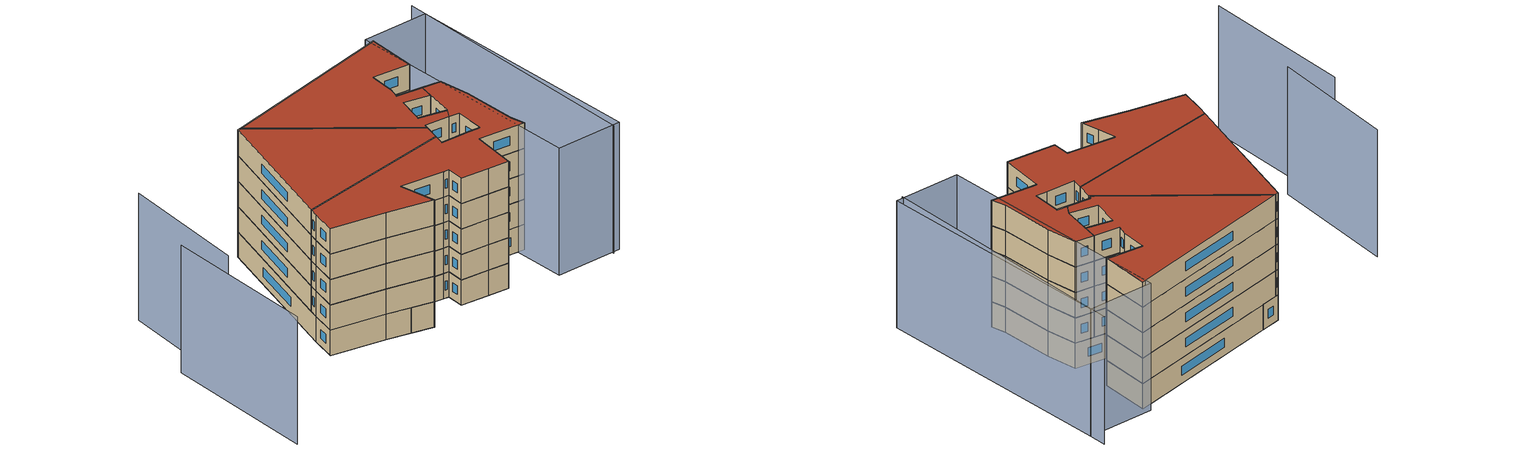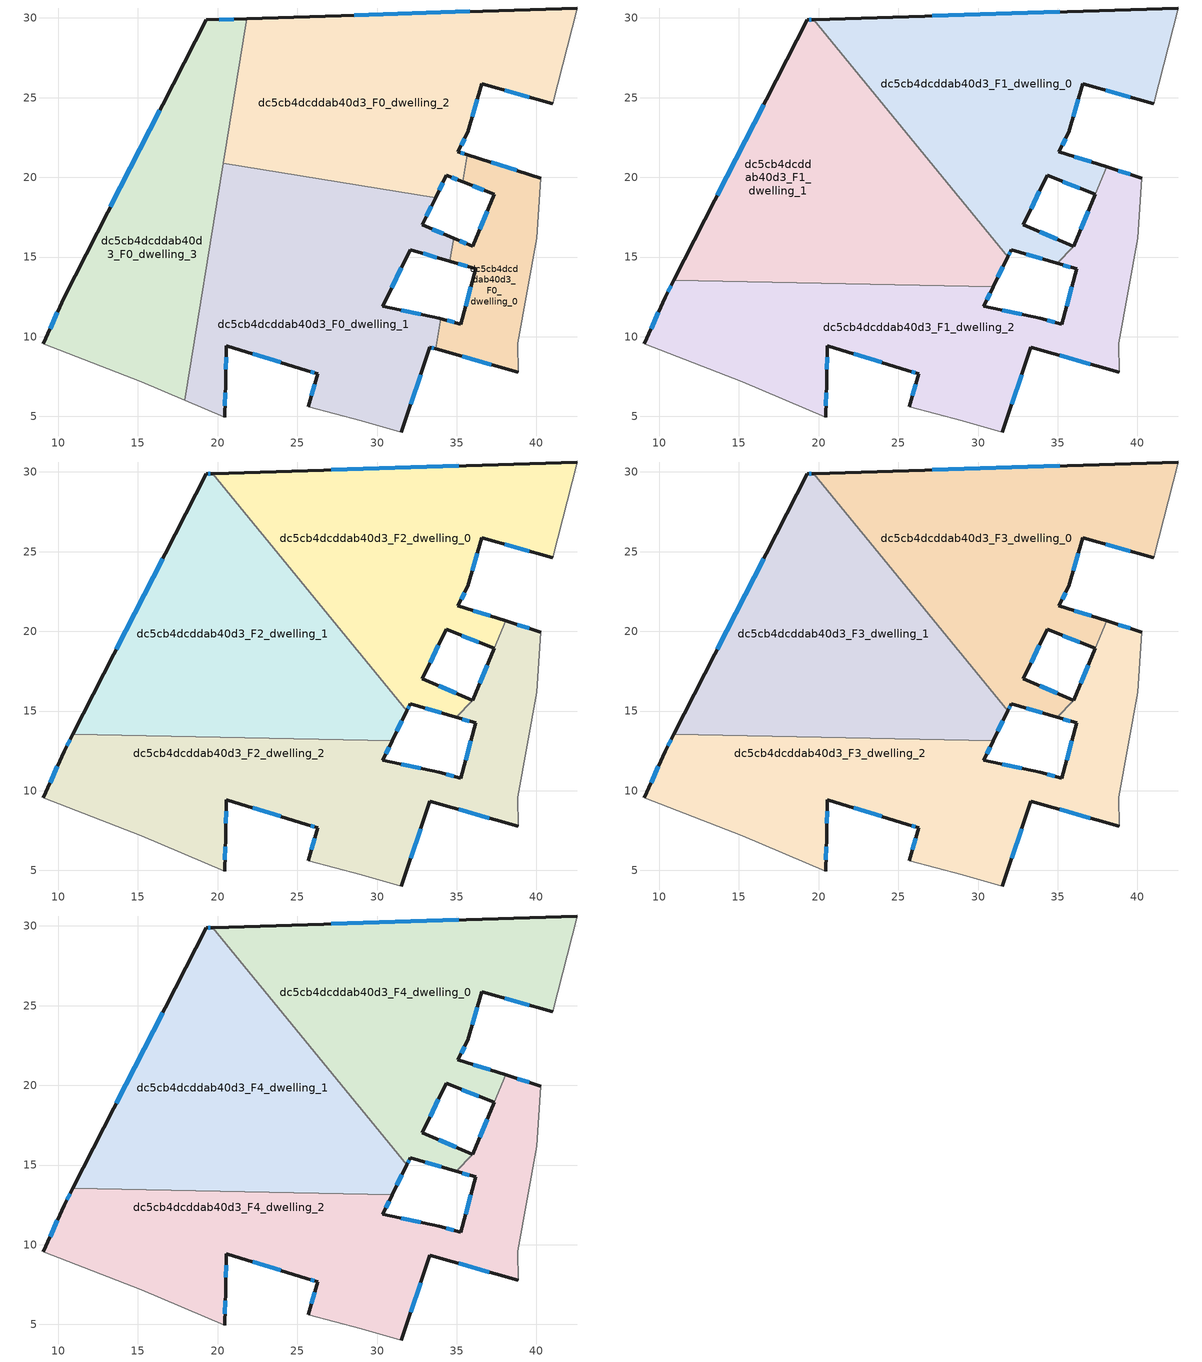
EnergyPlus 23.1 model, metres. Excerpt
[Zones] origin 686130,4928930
dc5cb4dcddab40d3_F0_dwelling_0
 floor ground (EU_floor_Construction): 38.85,7.77 38.82,9.59 40.02,16.17 40.27,19.96 35.65,21.43 35.38,19.72 37.35,18.93 35.99,15.69 34.8,16.19 34.57,14.73 36.18,14.26 35.26,10.8 33.99,11.14 33.68,9.25 z0
 wall outside (EU_wall_Construction): 38.85,7.77 33.68,9.25 / 33.99,11.14 35.26,10.8 36.18,14.26 34.57,14.73 / 34.8,16.19 35.99,15.69 37.35,18.93 35.38,19.72 / 35.65,21.43 40.27,19.96 z0:3
 wall adiabatic (EU_wall_Construction): 40.27,19.96 40.02,16.17 38.82,9.59 38.85,7.77 z0:3
 wall to dc5cb4dcddab40d3_F0_dwelling_1 (EU_wall_Construction): 33.68,9.25 33.99,11.14 / 34.57,14.73 34.8,16.19 z0:3
 wall to dc5cb4dcddab40d3_F0_dwelling_2 (EU_wall_Construction): 35.38,19.72 35.65,21.43 z0:3
 window (EU_Window_Construction): 37.17,8.25 35.36,8.77 / 34.4,11.03 34.85,10.91 / 35.56,11.92 35.88,13.13 / 35.66,14.41 35.09,14.58 / 35.19,16.02 35.61,15.85 / 36.43,16.74 36.91,17.87 / 36.71,19.18 36.02,19.46 / 37.15,20.95 38.77,20.44 z0.98:2.02
dc5cb4dcddab40d3_F0_dwelling_1
 floor ground (EU_floor_Construction): 31.52,4.03 33.31,9.36 33.68,9.25 33.99,11.14 33.91,11.16 30.36,11.93 32.08,15.47 34.57,14.73 34.8,16.19 32.83,17.02 33.67,18.73 20.36,20.89 17.95,6.01 20.44,4.94 20.5,7.24 20.54,9.45 25.62,7.88 26.27,7.7 25.7,5.61 29.01,4.72 z0
 wall outside (EU_wall_Construction): 34.57,14.73 32.08,15.47 30.36,11.93 33.91,11.16 33.99,11.14 / 33.68,9.25 33.31,9.36 31.52,4.03 / 25.7,5.61 26.27,7.7 25.62,7.88 20.54,9.45 20.5,7.24 20.44,4.94 / 33.67,18.73 32.83,17.02 34.8,16.19 z0:3
 wall adiabatic (EU_wall_Construction): 31.52,4.03 29.01,4.72 25.7,5.61 / 20.44,4.94 17.95,6.01 z0:3
 wall to dc5cb4dcddab40d3_F0_dwelling_2 (EU_wall_Construction): 20.36,20.89 33.67,18.73 z0:3
 wall to dc5cb4dcddab40d3_F0_dwelling_3 (EU_wall_Construction): 17.95,6.01 20.36,20.89 z0:3
 window (EU_Window_Construction): 33.76,14.97 32.89,15.23 / 31.52,14.32 30.92,13.08 / 31.52,11.68 32.76,11.41 / 33.56,9.29 33.43,9.32 / 32.73,7.62 32.1,5.76 / 25.89,6.29 26.09,7.02 / 26.06,7.76 25.83,7.82 / 23.97,8.39 22.19,8.94 / 20.53,8.73 20.52,7.96 / 20.48,6.49 20.46,5.69 / 33.4,18.17 33.1,17.58 / 33.47,16.75 34.16,16.46 z0.98:2.02
dc5cb4dcddab40d3_F0_dwelling_2
 floor ground (EU_floor_Construction): 41.01,24.63 42.55,30.63 21.83,29.96 20.36,20.89 33.67,18.73 34.35,20.13 35.38,19.72 35.65,21.43 35.07,21.62 35.69,22.82 36.56,25.89 z0
 wall outside (EU_wall_Construction): 35.38,19.72 34.35,20.13 33.67,18.73 / 21.83,29.96 42.55,30.63 / 41.01,24.63 36.56,25.89 35.69,22.82 35.07,21.62 35.65,21.43 z0:3
 wall adiabatic (EU_wall_Construction): 42.55,30.63 41.01,24.63 z0:3
 wall to dc5cb4dcddab40d3_F0_dwelling_3 (EU_wall_Construction): 20.36,20.89 21.83,29.96 z0:3
 window (EU_Window_Construction): 35.49,22.43 35.27,22.01 / 35.26,21.56 35.46,21.49 / 35.04,19.85 34.68,19.99 / 34.13,19.67 33.89,19.19 / 28.57,30.18 35.81,30.41 / 39.56,25.04 38.01,25.48 / 36.28,24.89 35.97,23.82 z0.98:2.02
dc5cb4dcddab40d3_F0_dwelling_3
 floor ground (EU_floor_Construction): 17.95,6.01 21.83,29.96 19.28,29.88 10.37,12.49 9.07,9.55 15.22,7.19 z0
 wall outside (EU_wall_Construction): 9.07,9.55 10.37,12.49 19.28,29.88 21.83,29.96 z0:3
 wall adiabatic (EU_wall_Construction): 17.95,6.01 15.22,7.19 9.07,9.55 z0:3
 window (EU_Window_Construction): 13.27,18.14 16.38,24.22 / 20.11,29.9 21,29.93 / 9.49,10.5 9.95,11.53 z0.98:2.02
dc5cb4dcddab40d3_F1_dwelling_0
 floor to dc5cb4dcddab40d3_F0_dwelling_2 (EU_floor_Construction): 41.01,24.63 42.55,30.63 21.83,29.96 21.46,27.71 28.07,19.64 33.67,18.73 34.35,20.13 35.38,19.72 35.65,21.43 35.07,21.62 35.69,22.82 36.56,25.89 z3
 floor to dc5cb4dcddab40d3_F0_dwelling_0 (EU_floor_Construction): 37.35,18.93 38.07,20.66 35.65,21.43 35.38,19.72 z3; 35.97,15.64 35.99,15.69 34.8,16.19 34.57,14.73 34.96,14.62 z3
 floor to dc5cb4dcddab40d3_F0_dwelling_3 (EU_floor_Construction): 21.46,27.71 21.83,29.96 19.68,29.89 z3
 floor to dc5cb4dcddab40d3_F0_dwelling_1 (EU_floor_Construction): 34.57,14.73 34.8,16.19 32.83,17.02 33.67,18.73 28.07,19.64 31.86,15.01 32.08,15.47 z3
 wall outside (EU_wall_Construction): 34.96,14.62 32.08,15.47 31.86,15.01 / 19.68,29.89 42.55,30.63 / 41.01,24.63 36.56,25.89 35.69,22.82 35.07,21.62 38.07,20.66 / 37.35,18.93 34.35,20.13 32.83,17.02 35.99,15.69 z3:6
 wall to dc5cb4dcddab40d3_F1_dwelling_1 (EU_wall_Construction): 31.86,15.01 19.68,29.89 z3:6
 wall adiabatic (EU_wall_Construction): 42.55,30.63 41.01,24.63 z3:6
 wall to dc5cb4dcddab40d3_F1_dwelling_2 (EU_wall_Construction): 38.07,20.66 37.35,18.93 / 35.99,15.69 35.97,15.64 / 35.97,15.63 34.96,14.62 z3:6
 window (EU_Window_Construction): 34.02,14.89 33.02,15.19 / 32.01,15.32 31.93,15.16 / 27.12,30.13 35.12,30.39 / 39.56,25.04 38.01,25.48 / 36.28,24.89 35.97,23.82 / 35.49,22.43 35.27,22.01 / 36.05,21.31 37.1,20.97 / 36.37,19.32 35.33,19.74 / 33.86,19.12 33.33,18.03 / 33.86,16.59 34.96,16.12 z3.98:5.02
dc5cb4dcddab40d3_F1_dwelling_1
 floor to dc5cb4dcddab40d3_F0_dwelling_1 (EU_floor_Construction): 30.95,13.14 31.86,15.01 28.07,19.64 20.36,20.89 19.15,13.39 z3
 floor to dc5cb4dcddab40d3_F0_dwelling_3 (EU_floor_Construction): 19.15,13.39 21.46,27.71 19.68,29.89 19.28,29.88 10.92,13.56 z3
 floor to dc5cb4dcddab40d3_F0_dwelling_2 (EU_floor_Construction): 28.07,19.64 21.46,27.71 20.36,20.89 z3
 wall outside (EU_wall_Construction): 31.86,15.01 30.95,13.14 / 10.92,13.56 19.28,29.88 19.68,29.89 z3:6
 wall to dc5cb4dcddab40d3_F1_dwelling_2 (EU_wall_Construction): 30.95,13.14 10.92,13.56 z3:6
 window (EU_Window_Construction): 31.56,14.4 31.25,13.75 / 13.64,18.87 16.56,24.57 / 19.41,29.88 19.55,29.89 z3.98:5.02
dc5cb4dcddab40d3_F1_dwelling_2
 floor to dc5cb4dcddab40d3_F0_dwelling_0 (EU_floor_Construction): 38.85,7.77 38.82,9.59 40.02,16.17 40.27,19.95 38.07,20.66 37.35,18.93 35.99,15.69 35.97,15.64 34.96,14.62 36.18,14.26 35.26,10.8 33.99,11.14 33.68,9.25 z3
 floor to dc5cb4dcddab40d3_F0_dwelling_1 (EU_floor_Construction): 31.52,4.03 33.31,9.36 33.68,9.25 33.99,11.14 33.91,11.16 30.36,11.93 30.95,13.14 19.15,13.39 17.95,6.01 20.44,4.94 20.5,7.24 20.54,9.45 25.62,7.88 26.27,7.7 25.7,5.61 29.01,4.72 z3
 floor to dc5cb4dcddab40d3_F0_dwelling_3 (EU_floor_Construction): 17.95,6.01 19.15,13.39 10.92,13.56 10.37,12.49 9.07,9.55 15.22,7.19 z3
 wall outside (EU_wall_Construction): 9.07,9.55 10.37,12.49 10.92,13.56 / 30.95,13.14 30.36,11.93 33.91,11.16 35.26,10.8 36.18,14.26 34.96,14.62 / 35.99,15.69 37.35,18.93 / 38.08,20.66 40.27,19.95 / 38.85,7.77 33.31,9.36 31.52,4.03 / 25.7,5.61 26.27,7.7 25.62,7.88 20.54,9.45 20.5,7.24 20.44,4.94 z3:6
 wall adiabatic (EU_wall_Construction): 20.44,4.94 15.22,7.19 9.07,9.55 / 40.27,19.95 40.02,16.17 38.82,9.59 38.85,7.77 / 31.52,4.03 29.01,4.72 25.7,5.61 z3:6
 window (EU_Window_Construction): 26.06,7.76 25.83,7.82 / 23.97,8.39 22.19,8.94 / 20.53,8.73 20.52,7.96 / 20.48,6.49 20.46,5.69 / 9.49,10.5 9.95,11.53 / 10.55,12.84 10.74,13.21 / 30.76,12.74 30.55,12.32 / 31.52,11.68 32.76,11.41 / 34.35,11.04 34.82,10.91 / 35.56,11.92 35.88,13.13 / 35.78,14.37 35.35,14.5 / 36.43,16.74 36.91,17.87 / 38.79,20.43 39.56,20.18 / 37.05,8.28 35.11,8.84 / 32.73,7.62 32.1,5.76 / 25.89,6.29 26.09,7.02 z3.98:5.02
dc5cb4dcddab40d3_F2_dwelling_0
 floor to dc5cb4dcddab40d3_F1_dwelling_0 (EU_floor_Construction): 35.99,15.69 32.83,17.02 34.35,20.13 37.35,18.93 38.07,20.66 35.07,21.62 35.69,22.82 36.56,25.89 41.01,24.63 42.55,30.63 19.68,29.89 31.86,15.01 32.08,15.47 34.96,14.62 35.97,15.63 z6
 wall outside (EU_wall_Construction): 34.96,14.62 32.08,15.47 31.86,15.01 / 19.68,29.89 42.55,30.63 / 41.01,24.63 36.56,25.89 35.69,22.82 35.07,21.62 38.07,20.66 / 37.35,18.93 34.35,20.13 32.83,17.02 35.99,15.69 z6:9
 wall to dc5cb4dcddab40d3_F2_dwelling_1 (EU_wall_Construction): 31.86,15.01 19.68,29.89 z6:9
 wall adiabatic (EU_wall_Construction): 42.55,30.63 41.01,24.63 z6:9
 wall to dc5cb4dcddab40d3_F2_dwelling_2 (EU_wall_Construction): 38.07,20.66 37.35,18.93 / 35.99,15.69 35.97,15.64 / 35.97,15.63 34.96,14.62 z6:9
 window (EU_Window_Construction): 34.02,14.89 33.02,15.19 / 32.01,15.32 31.93,15.16 / 27.12,30.13 35.12,30.39 / 39.56,25.04 38.01,25.48 / 36.28,24.89 35.97,23.82 / 35.49,22.43 35.27,22.01 / 36.05,21.31 37.1,20.97 / 36.37,19.32 35.33,19.74 / 33.86,19.12 33.33,18.03 / 33.86,16.59 34.96,16.12 z6.98:8.02
dc5cb4dcddab40d3_F2_dwelling_1
 floor to dc5cb4dcddab40d3_F1_dwelling_1 (EU_floor_Construction): 30.95,13.14 31.86,15.01 19.68,29.89 19.28,29.88 10.92,13.56 z6
 wall outside (EU_wall_Construction): 31.86,15.01 30.95,13.14 / 10.92,13.56 19.28,29.88 19.68,29.89 z6:9
 wall to dc5cb4dcddab40d3_F2_dwelling_2 (EU_wall_Construction): 30.95,13.14 10.92,13.56 z6:9
 window (EU_Window_Construction): 31.56,14.4 31.25,13.75 / 13.64,18.87 16.56,24.57 / 19.41,29.88 19.55,29.89 z6.98:8.02
dc5cb4dcddab40d3_F2_dwelling_2
 floor to dc5cb4dcddab40d3_F1_dwelling_2 (EU_floor_Construction): 38.85,7.77 38.82,9.59 40.02,16.17 40.27,19.95 38.07,20.66 37.35,18.93 35.99,15.69 35.97,15.64 34.96,14.62 36.18,14.26 35.26,10.8 33.91,11.16 30.36,11.93 30.95,13.14 10.92,13.56 10.37,12.49 9.07,9.55 15.22,7.19 20.44,4.94 20.5,7.24 20.54,9.45 25.62,7.88 26.27,7.7 25.7,5.61 29.01,4.72 31.52,4.03 33.31,9.36 z6
 wall outside (EU_wall_Construction): 9.07,9.55 10.37,12.49 10.92,13.56 / 30.95,13.14 30.36,11.93 33.91,11.16 35.26,10.8 36.18,14.26 34.96,14.62 / 35.99,15.69 37.35,18.93 / 38.08,20.66 40.27,19.95 / 38.85,7.77 33.31,9.36 31.52,4.03 / 25.7,5.61 26.27,7.7 25.62,7.88 20.54,9.45 20.5,7.24 20.44,4.94 z6:9
 wall adiabatic (EU_wall_Construction): 20.44,4.94 15.22,7.19 9.07,9.55 / 40.27,19.95 40.02,16.17 38.82,9.59 38.85,7.77 / 31.52,4.03 29.01,4.72 25.7,5.61 z6:9
 window (EU_Window_Construction): 26.06,7.76 25.83,7.82 / 23.97,8.39 22.19,8.94 / 20.53,8.73 20.52,7.96 / 20.48,6.49 20.46,5.69 / 9.49,10.5 9.95,11.53 / 10.55,12.84 10.74,13.21 / 30.76,12.74 30.55,12.32 / 31.52,11.68 32.76,11.41 / 34.35,11.04 34.82,10.91 / 35.56,11.92 35.88,13.13 / 35.78,14.37 35.35,14.5 / 36.43,16.74 36.91,17.87 / 38.79,20.43 39.56,20.18 / 37.05,8.28 35.11,8.84 / 32.73,7.62 32.1,5.76 / 25.89,6.29 26.09,7.02 z6.98:8.02
dc5cb4dcddab40d3_F3_dwelling_0
 floor to dc5cb4dcddab40d3_F2_dwelling_0 (EU_floor_Construction): 35.99,15.69 32.83,17.02 34.35,20.13 37.35,18.93 38.07,20.66 35.07,21.62 35.69,22.82 36.56,25.89 41.01,24.63 42.55,30.63 19.68,29.89 31.86,15.01 32.08,15.47 34.96,14.62 35.97,15.63 z9
 wall outside (EU_wall_Construction): 34.96,14.62 32.08,15.47 31.86,15.01 / 19.68,29.89 42.55,30.63 / 41.01,24.63 36.56,25.89 35.69,22.82 35.07,21.62 38.07,20.66 / 37.35,18.93 34.35,20.13 32.83,17.02 35.99,15.69 z9:12
 wall to dc5cb4dcddab40d3_F3_dwelling_1 (EU_wall_Construction): 31.86,15.01 19.68,29.89 z9:12
 wall adiabatic (EU_wall_Construction): 42.55,30.63 41.01,24.63 z9:12
 wall to dc5cb4dcddab40d3_F3_dwelling_2 (EU_wall_Construction): 38.07,20.66 37.35,18.93 / 35.99,15.69 35.97,15.64 / 35.97,15.63 34.96,14.62 z9:12
 window (EU_Window_Construction): 34.02,14.89 33.02,15.19 / 32.01,15.32 31.93,15.16 / 27.12,30.13 35.12,30.39 / 39.56,25.04 38.01,25.48 / 36.28,24.89 35.97,23.82 / 35.49,22.43 35.27,22.01 / 36.05,21.31 37.1,20.97 / 36.37,19.32 35.33,19.74 / 33.86,19.12 33.33,18.03 / 33.86,16.59 34.96,16.12 z9.98:11.02
dc5cb4dcddab40d3_F3_dwelling_1
 floor to dc5cb4dcddab40d3_F2_dwelling_1 (EU_floor_Construction): 30.95,13.14 31.86,15.01 19.68,29.89 19.28,29.88 10.92,13.56 z9
 wall outside (EU_wall_Construction): 31.86,15.01 30.95,13.14 / 10.92,13.56 19.28,29.88 19.68,29.89 z9:12
 wall to dc5cb4dcddab40d3_F3_dwelling_2 (EU_wall_Construction): 30.95,13.14 10.92,13.56 z9:12
 window (EU_Window_Construction): 31.56,14.4 31.25,13.75 / 13.64,18.87 16.56,24.57 / 19.41,29.88 19.55,29.89 z9.98:11.02
dc5cb4dcddab40d3_F3_dwelling_2
 floor to dc5cb4dcddab40d3_F2_dwelling_2 (EU_floor_Construction): 38.85,7.77 38.82,9.59 40.02,16.17 40.27,19.95 38.07,20.66 37.35,18.93 35.99,15.69 35.97,15.64 34.96,14.62 36.18,14.26 35.26,10.8 33.91,11.16 30.36,11.93 30.95,13.14 10.92,13.56 10.37,12.49 9.07,9.55 15.22,7.19 20.44,4.94 20.5,7.24 20.54,9.45 25.62,7.88 26.27,7.7 25.7,5.61 29.01,4.72 31.52,4.03 33.31,9.36 z9
 wall outside (EU_wall_Construction): 9.07,9.55 10.37,12.49 10.92,13.56 / 30.95,13.14 30.36,11.93 33.91,11.16 35.26,10.8 36.18,14.26 34.96,14.62 / 35.99,15.69 37.35,18.93 / 38.08,20.66 40.27,19.95 / 38.85,7.77 33.31,9.36 31.52,4.03 / 25.7,5.61 26.27,7.7 25.62,7.88 20.54,9.45 20.5,7.24 20.44,4.94 z9:12
 wall adiabatic (EU_wall_Construction): 20.44,4.94 15.22,7.19 9.07,9.55 / 40.27,19.95 40.02,16.17 38.82,9.59 38.85,7.77 / 31.52,4.03 29.01,4.72 25.7,5.61 z9:12
 window (EU_Window_Construction): 26.06,7.76 25.83,7.82 / 23.97,8.39 22.19,8.94 / 20.53,8.73 20.52,7.96 / 20.48,6.49 20.46,5.69 / 9.49,10.5 9.95,11.53 / 10.55,12.84 10.74,13.21 / 30.76,12.74 30.55,12.32 / 31.52,11.68 32.76,11.41 / 34.35,11.04 34.82,10.91 / 35.56,11.92 35.88,13.13 / 35.78,14.37 35.35,14.5 / 36.43,16.74 36.91,17.87 / 38.79,20.43 39.56,20.18 / 37.05,8.28 35.11,8.84 / 32.73,7.62 32.1,5.76 / 25.89,6.29 26.09,7.02 z9.98:11.02
dc5cb4dcddab40d3_F4_dwelling_0
 floor to dc5cb4dcddab40d3_F3_dwelling_0 (EU_floor_Construction): 35.99,15.69 32.83,17.02 34.35,20.13 37.35,18.93 38.07,20.66 35.07,21.62 35.69,22.82 36.56,25.89 41.01,24.63 42.55,30.63 19.68,29.89 31.86,15.01 32.08,15.47 34.96,14.62 35.97,15.63 z12
 wall outside (EU_wall_Construction): 34.96,14.62 32.08,15.47 31.86,15.01 / 19.68,29.89 42.55,30.63 / 41.01,24.63 36.56,25.89 35.69,22.82 35.07,21.62 38.07,20.66 / 37.35,18.93 34.35,20.13 32.83,17.02 35.99,15.69 z12:15
 wall to dc5cb4dcddab40d3_F4_dwelling_1 (EU_wall_Construction): 31.86,15.01 19.68,29.89 z12:15
 wall adiabatic (EU_wall_Construction): 42.55,30.63 41.01,24.63 z12:15
 wall to dc5cb4dcddab40d3_F4_dwelling_2 (EU_wall_Construction): 38.07,20.66 37.35,18.93 / 35.99,15.69 35.97,15.64 / 35.97,15.63 34.96,14.62 z12:15
 window (EU_Window_Construction): 34.02,14.89 33.02,15.19 / 32.01,15.32 31.93,15.16 / 27.12,30.13 35.12,30.39 / 39.56,25.04 38.01,25.48 / 36.28,24.89 35.97,23.82 / 35.49,22.43 35.27,22.01 / 36.05,21.31 37.1,20.97 / 36.37,19.32 35.33,19.74 / 33.86,19.12 33.33,18.03 / 33.86,16.59 34.96,16.12 z12.98:14.02
 roof outside (EU_roof_Construction): 42.55,30.63 41.01,24.63 36.56,25.89 35.69,22.82 35.07,21.62 38.07,20.66 37.35,18.93 34.35,20.13 32.83,17.02 35.99,15.69 35.97,15.63 34.96,14.62 32.08,15.47 31.86,15.01 19.68,29.89 z15
dc5cb4dcddab40d3_F4_dwelling_1
 floor to dc5cb4dcddab40d3_F3_dwelling_1 (EU_floor_Construction): 30.95,13.14 31.86,15.01 19.68,29.89 19.28,29.88 10.92,13.56 z12
 wall outside (EU_wall_Construction): 31.86,15.01 30.95,13.14 / 10.92,13.56 19.28,29.88 19.68,29.89 z12:15
 wall to dc5cb4dcddab40d3_F4_dwelling_2 (EU_wall_Construction): 30.95,13.14 10.92,13.56 z12:15
 window (EU_Window_Construction): 31.56,14.4 31.25,13.75 / 13.64,18.87 16.56,24.57 / 19.41,29.88 19.55,29.89 z12.98:14.02
 roof outside (EU_roof_Construction): 19.68,29.89 31.86,15.01 30.95,13.14 10.92,13.56 19.28,29.88 z15
dc5cb4dcddab40d3_F4_dwelling_2
 floor to dc5cb4dcddab40d3_F3_dwelling_2 (EU_floor_Construction): 38.85,7.77 38.82,9.59 40.02,16.17 40.27,19.95 38.07,20.66 37.35,18.93 35.99,15.69 35.97,15.64 34.96,14.62 36.18,14.26 35.26,10.8 33.91,11.16 30.36,11.93 30.95,13.14 10.92,13.56 10.37,12.49 9.07,9.55 15.22,7.19 20.44,4.94 20.5,7.24 20.54,9.45 25.62,7.88 26.27,7.7 25.7,5.61 29.01,4.72 31.52,4.03 33.31,9.36 z12
 wall outside (EU_wall_Construction): 9.07,9.55 10.37,12.49 10.92,13.56 / 30.95,13.14 30.36,11.93 33.91,11.16 35.26,10.8 36.18,14.26 34.96,14.62 / 35.99,15.69 37.35,18.93 / 38.08,20.66 40.27,19.95 / 38.85,7.77 33.31,9.36 31.52,4.03 / 25.7,5.61 26.27,7.7 25.62,7.88 20.54,9.45 20.5,7.24 20.44,4.94 z12:15
 wall adiabatic (EU_wall_Construction): 20.44,4.94 15.22,7.19 9.07,9.55 / 40.27,19.95 40.02,16.17 38.82,9.59 38.85,7.77 / 31.52,4.03 29.01,4.72 25.7,5.61 z12:15
 window (EU_Window_Construction): 26.06,7.76 25.83,7.82 / 23.97,8.39 22.19,8.94 / 20.53,8.73 20.52,7.96 / 20.48,6.49 20.46,5.69 / 9.49,10.5 9.95,11.53 / 10.55,12.84 10.74,13.21 / 30.76,12.74 30.55,12.32 / 31.52,11.68 32.76,11.41 / 34.35,11.04 34.82,10.91 / 35.56,11.92 35.88,13.13 / 35.78,14.37 35.35,14.5 / 36.43,16.74 36.91,17.87 / 38.79,20.43 39.56,20.18 / 37.05,8.28 35.11,8.84 / 32.73,7.62 32.1,5.76 / 25.89,6.29 26.09,7.02 z12.98:14.02
 roof outside (EU_roof_Construction): 40.27,19.95 40.02,16.17 38.82,9.59 38.85,7.77 33.31,9.36 31.52,4.03 29.01,4.72 25.7,5.61 26.27,7.7 25.62,7.88 20.54,9.45 20.5,7.24 20.44,4.94 15.22,7.19 9.07,9.55 10.37,12.49 10.92,13.56 30.95,13.14 30.36,11.93 33.91,11.16 35.26,10.8 36.18,14.26 34.96,14.62 35.97,15.64 35.99,15.69 38.08,20.66 z15
shading: 44.05,0.18 50.72,32.06 / -3.2,19.35 -7.49,0.73 / 2.57,29.58 -1.93,14.22 / 50.29,30 45,0.24 / 45,0.24 36.93,1.67 / 36.93,1.67 42.22,31.43 / 42.22,31.43 50.29,30 z0:15
[Building]
EU S2 Campaign: North Axis=0; Terrain=City; Solar Distribution=FullExterior
[Site:Location]
Bologna: Latitude=44.5; Longitude=11.25; Time Zone=1; Elevation=37
[SizingPeriod:WeatherFileDays]
AnnualSizingPeriod: Begin Month=1; Begin Day of Month=1; End Month=12; End Day of Month=31; Day of Week for Start Day=Monday; Use Weather File Daylight Saving Period=No; Use Weather File Rain and Snow Indicators=No
[MATERIAL]
EU_InternalMass_Material: Roughness=MediumRough; Thickness=0.1; Conductivity=1; Density=1800; Specific Heat=900; Thermal Absorptance=0.9; Solar Absorptance=0.7; Visible Absorptance=0.7
[MATERIAL:NOMASS] Roughness=MediumRough; Thermal Absorptance=0.9; Solar Absorptance=0.7; Visible Absorptance=0.7
Name | Thermal Resistance
EU_wall_NoMass | 0.905828
EU_roof_NoMass | 0.37593
EU_floor_NoMass | 0.67114
[WINDOWMATERIAL:SIMPLEGLAZINGSYSTEM]
EU_Window_SimpleGlazing: UFactor=4.52486; Solar Heat Gain Coefficient=0.85; Visible Transmittance=0.85
[CONSTRUCTION]
EU_wall_Construction: EU_wall_NoMass
EU_roof_Construction: EU_roof_NoMass
EU_floor_Construction: EU_floor_NoMass
EU_InternalMass_Construction: EU_InternalMass_Material
EU_Window_Construction: EU_Window_SimpleGlazing
[ZONE] Type=1; Multiplier=1; Ceiling Height=autocalculate; Floor Area=autocalculate; Part of Total Floor Area=Yes
Name | Volume
dc5cb4dcddab40d3_F0_dwelling_0 | 152.258
dc5cb4dcddab40d3_F1_dwelling_0 | 541.38
dc5cb4dcddab40d3_F2_dwelling_0; dc5cb4dcddab40d3_F3_dwelling_0; dc5cb4dcddab40d3_F4_dwelling_0 | 541.381
dc5cb4dcddab40d3_F0_dwelling_1 | 554.059
dc5cb4dcddab40d3_F1_dwelling_1; dc5cb4dcddab40d3_F2_dwelling_1; dc5cb4dcddab40d3_F3_dwelling_1; dc5cb4dcddab40d3_F4_dwelling_1 | 560.144
dc5cb4dcddab40d3_F0_dwelling_2 | 554.065
dc5cb4dcddab40d3_F1_dwelling_2; dc5cb4dcddab40d3_F2_dwelling_2; dc5cb4dcddab40d3_F3_dwelling_2; dc5cb4dcddab40d3_F4_dwelling_2 | 578.953
dc5cb4dcddab40d3_F0_dwelling_3 | 420.123
[INTERNALMASS] Construction=EU_InternalMass_Construction
Name | Zone or ZoneList | Surface Area
dc5cb4dcddab40d3_F0_dwelling_0_EU_InternalMass | dc5cb4dcddab40d3_F0_dwelling_0 | 50.7523
dc5cb4dcddab40d3_F0_dwelling_1_EU_InternalMass | dc5cb4dcddab40d3_F0_dwelling_1 | 184.687
dc5cb4dcddab40d3_F0_dwelling_2_EU_InternalMass | dc5cb4dcddab40d3_F0_dwelling_2 | 184.688
dc5cb4dcddab40d3_F0_dwelling_3_EU_InternalMass | dc5cb4dcddab40d3_F0_dwelling_3 | 140.041
dc5cb4dcddab40d3_F1_dwelling_0_EU_InternalMass | dc5cb4dcddab40d3_F1_dwelling_0 | 180.46
dc5cb4dcddab40d3_F1_dwelling_1_EU_InternalMass | dc5cb4dcddab40d3_F1_dwelling_1 | 186.715
dc5cb4dcddab40d3_F1_dwelling_2_EU_InternalMass | dc5cb4dcddab40d3_F1_dwelling_2 | 192.993
dc5cb4dcddab40d3_F2_dwelling_0_EU_InternalMass | dc5cb4dcddab40d3_F2_dwelling_0 | 180.46
dc5cb4dcddab40d3_F2_dwelling_1_EU_InternalMass | dc5cb4dcddab40d3_F2_dwelling_1 | 186.715
dc5cb4dcddab40d3_F2_dwelling_2_EU_InternalMass | dc5cb4dcddab40d3_F2_dwelling_2 | 192.993
dc5cb4dcddab40d3_F3_dwelling_0_EU_InternalMass | dc5cb4dcddab40d3_F3_dwelling_0 | 180.46
dc5cb4dcddab40d3_F3_dwelling_1_EU_InternalMass | dc5cb4dcddab40d3_F3_dwelling_1 | 186.715
dc5cb4dcddab40d3_F3_dwelling_2_EU_InternalMass | dc5cb4dcddab40d3_F3_dwelling_2 | 192.993
dc5cb4dcddab40d3_F4_dwelling_0_EU_InternalMass | dc5cb4dcddab40d3_F4_dwelling_0 | 180.46
dc5cb4dcddab40d3_F4_dwelling_1_EU_InternalMass | dc5cb4dcddab40d3_F4_dwelling_1 | 186.715
dc5cb4dcddab40d3_F4_dwelling_2_EU_InternalMass | dc5cb4dcddab40d3_F4_dwelling_2 | 192.993
[OTHEREQUIPMENT] Fuel Type=Electricity; Design Level Calculation Method=Watts/Area; Power per Zone Floor Area=1; Fraction Latent=0; Fraction Radiant=0; Fraction Lost=0; Carbon Dioxide Generation Rate=0; EndUse Subcategory=EU_Step8_InternalGains
Name | Zone or ZoneList or Space or SpaceList | Schedule
EU_Step8_InternalGain_dc5cb4dcddab40d3_F0_dwelling_0_f000 | dc5cb4dcddab40d3_F0_dwelling_0 | EU_Step8_GainSchedule_dc5cb4dcddab40d3_F0_dwelling_0_f000
EU_Step8_InternalGain_dc5cb4dcddab40d3_F0_dwelling_1_f000 | dc5cb4dcddab40d3_F0_dwelling_1 | EU_Step8_GainSchedule_dc5cb4dcddab40d3_F0_dwelling_1_f000
EU_Step8_InternalGain_dc5cb4dcddab40d3_F0_dwelling_2_f000 | dc5cb4dcddab40d3_F0_dwelling_2 | EU_Step8_GainSchedule_dc5cb4dcddab40d3_F0_dwelling_2_f000
EU_Step8_InternalGain_dc5cb4dcddab40d3_F0_dwelling_3_f000 | dc5cb4dcddab40d3_F0_dwelling_3 | EU_Step8_GainSchedule_dc5cb4dcddab40d3_F0_dwelling_3_f000
EU_Step8_InternalGain_dc5cb4dcddab40d3_F1_dwelling_0_f000 | dc5cb4dcddab40d3_F1_dwelling_0 | EU_Step8_GainSchedule_dc5cb4dcddab40d3_F1_dwelling_0_f000
EU_Step8_InternalGain_dc5cb4dcddab40d3_F1_dwelling_1_f000 | dc5cb4dcddab40d3_F1_dwelling_1 | EU_Step8_GainSchedule_dc5cb4dcddab40d3_F1_dwelling_1_f000
EU_Step8_InternalGain_dc5cb4dcddab40d3_F1_dwelling_2_f000 | dc5cb4dcddab40d3_F1_dwelling_2 | EU_Step8_GainSchedule_dc5cb4dcddab40d3_F1_dwelling_2_f000
EU_Step8_InternalGain_dc5cb4dcddab40d3_F2_dwelling_0_f000 | dc5cb4dcddab40d3_F2_dwelling_0 | EU_Step8_GainSchedule_dc5cb4dcddab40d3_F2_dwelling_0_f000
EU_Step8_InternalGain_dc5cb4dcddab40d3_F2_dwelling_1_f000 | dc5cb4dcddab40d3_F2_dwelling_1 | EU_Step8_GainSchedule_dc5cb4dcddab40d3_F2_dwelling_1_f000
EU_Step8_InternalGain_dc5cb4dcddab40d3_F2_dwelling_2_f000 | dc5cb4dcddab40d3_F2_dwelling_2 | EU_Step8_GainSchedule_dc5cb4dcddab40d3_F2_dwelling_2_f000
EU_Step8_InternalGain_dc5cb4dcddab40d3_F3_dwelling_0_f000 | dc5cb4dcddab40d3_F3_dwelling_0 | EU_Step8_GainSchedule_dc5cb4dcddab40d3_F3_dwelling_0_f000
EU_Step8_InternalGain_dc5cb4dcddab40d3_F3_dwelling_1_f000 | dc5cb4dcddab40d3_F3_dwelling_1 | EU_Step8_GainSchedule_dc5cb4dcddab40d3_F3_dwelling_1_f000
EU_Step8_InternalGain_dc5cb4dcddab40d3_F3_dwelling_2_f000 | dc5cb4dcddab40d3_F3_dwelling_2 | EU_Step8_GainSchedule_dc5cb4dcddab40d3_F3_dwelling_2_f000
EU_Step8_InternalGain_dc5cb4dcddab40d3_F4_dwelling_0_f000 | dc5cb4dcddab40d3_F4_dwelling_0 | EU_Step8_GainSchedule_dc5cb4dcddab40d3_F4_dwelling_0_f000
EU_Step8_InternalGain_dc5cb4dcddab40d3_F4_dwelling_1_f000 | dc5cb4dcddab40d3_F4_dwelling_1 | EU_Step8_GainSchedule_dc5cb4dcddab40d3_F4_dwelling_1_f000
EU_Step8_InternalGain_dc5cb4dcddab40d3_F4_dwelling_2_f000 | dc5cb4dcddab40d3_F4_dwelling_2 | EU_Step8_GainSchedule_dc5cb4dcddab40d3_F4_dwelling_2_f000
[ZONEVENTILATION:DESIGNFLOWRATE] Schedule=EU_AlwaysOn; Design Flow Rate Calculation Method=AirChanges/Hour; Air Changes per Hour=0.73129; Ventilation Type=Natural; Fan Pressure Rise=0; Fan Total Efficiency=1; Constant Term Coefficient=1; Temperature Term Coefficient=0; Velocity Term Coefficient=0; Velocity Squared Term Coefficient=0; Minimum Indoor Temperature=-100; Maximum Indoor Temperature=100; Delta Temperature=-100; Minimum Outdoor Temperature=-100; Maximum Outdoor Temperature=100; Maximum Wind Speed=40
Name | Zone or ZoneList or Space or SpaceList
EU_ConstantAir_dc5cb4dcddab40d3_F0_dwelling_0 | dc5cb4dcddab40d3_F0_dwelling_0
EU_ConstantAir_dc5cb4dcddab40d3_F0_dwelling_1 | dc5cb4dcddab40d3_F0_dwelling_1
EU_ConstantAir_dc5cb4dcddab40d3_F0_dwelling_2 | dc5cb4dcddab40d3_F0_dwelling_2
EU_ConstantAir_dc5cb4dcddab40d3_F0_dwelling_3 | dc5cb4dcddab40d3_F0_dwelling_3
EU_ConstantAir_dc5cb4dcddab40d3_F1_dwelling_0 | dc5cb4dcddab40d3_F1_dwelling_0
EU_ConstantAir_dc5cb4dcddab40d3_F1_dwelling_1 | dc5cb4dcddab40d3_F1_dwelling_1
EU_ConstantAir_dc5cb4dcddab40d3_F1_dwelling_2 | dc5cb4dcddab40d3_F1_dwelling_2
EU_ConstantAir_dc5cb4dcddab40d3_F2_dwelling_0 | dc5cb4dcddab40d3_F2_dwelling_0
EU_ConstantAir_dc5cb4dcddab40d3_F2_dwelling_1 | dc5cb4dcddab40d3_F2_dwelling_1
EU_ConstantAir_dc5cb4dcddab40d3_F2_dwelling_2 | dc5cb4dcddab40d3_F2_dwelling_2
EU_ConstantAir_dc5cb4dcddab40d3_F3_dwelling_0 | dc5cb4dcddab40d3_F3_dwelling_0
EU_ConstantAir_dc5cb4dcddab40d3_F3_dwelling_1 | dc5cb4dcddab40d3_F3_dwelling_1
EU_ConstantAir_dc5cb4dcddab40d3_F3_dwelling_2 | dc5cb4dcddab40d3_F3_dwelling_2
EU_ConstantAir_dc5cb4dcddab40d3_F4_dwelling_0 | dc5cb4dcddab40d3_F4_dwelling_0
EU_ConstantAir_dc5cb4dcddab40d3_F4_dwelling_1 | dc5cb4dcddab40d3_F4_dwelling_1
EU_ConstantAir_dc5cb4dcddab40d3_F4_dwelling_2 | dc5cb4dcddab40d3_F4_dwelling_2
[HVACTEMPLATE:THERMOSTAT] Constant Heating Setpoint=20; Constant Cooling Setpoint=50
EU_HeatOnly_dc5cb4dcddab40d3_F0_dwelling_0; EU_HeatOnly_dc5cb4dcddab40d3_F0_dwelling_1; EU_HeatOnly_dc5cb4dcddab40d3_F0_dwelling_2; EU_HeatOnly_dc5cb4dcddab40d3_F0_dwelling_3; EU_HeatOnly_dc5cb4dcddab40d3_F1_dwelling_0; EU_HeatOnly_dc5cb4dcddab40d3_F1_dwelling_1; EU_HeatOnly_dc5cb4dcddab40d3_F1_dwelling_2; EU_HeatOnly_dc5cb4dcddab40d3_F2_dwelling_0; EU_HeatOnly_dc5cb4dcddab40d3_F2_dwelling_1; EU_HeatOnly_dc5cb4dcddab40d3_F2_dwelling_2; EU_HeatOnly_dc5cb4dcddab40d3_F3_dwelling_0; EU_HeatOnly_dc5cb4dcddab40d3_F3_dwelling_1; EU_HeatOnly_dc5cb4dcddab40d3_F3_dwelling_2; EU_HeatOnly_dc5cb4dcddab40d3_F4_dwelling_0; EU_HeatOnly_dc5cb4dcddab40d3_F4_dwelling_1; EU_HeatOnly_dc5cb4dcddab40d3_F4_dwelling_2
[HVACTEMPLATE:ZONE:IDEALLOADSAIRSYSTEM] System Availability Schedule=EU_AlwaysOn; Maximum Heating Supply Air Temperature=50; Minimum Cooling Supply Air Temperature=13; Maximum Heating Supply Air Humidity Ratio=0.0156; Minimum Cooling Supply Air Humidity Ratio=0.0077; Heating Limit=NoLimit; Cooling Limit=NoLimit; Heating Availability Schedule=EU_AlwaysOn; Cooling Availability Schedule=EU_CoolingOff; Dehumidification Control Type=ConstantSensibleHeatRatio; Cooling Sensible Heat Ratio=0.7; Dehumidification Setpoint=60; Humidification Control Type=None; Humidification Setpoint=30; Outdoor Air Method=None; Outdoor Air Flow Rate per Person=0.00944; Outdoor Air Flow Rate per Zone Floor Area=0; Outdoor Air Flow Rate per Zone=0; Demand Controlled Ventilation Type=None; Outdoor Air Economizer Type=NoEconomizer; Heat Recovery Type=None; Sensible Heat Recovery Effectiveness=0.7; Latent Heat Recovery Effectiveness=0.65
Name | Template Thermostat
dc5cb4dcddab40d3_F0_dwelling_0 | EU_HeatOnly_dc5cb4dcddab40d3_F0_dwelling_0
dc5cb4dcddab40d3_F0_dwelling_1 | EU_HeatOnly_dc5cb4dcddab40d3_F0_dwelling_1
dc5cb4dcddab40d3_F0_dwelling_2 | EU_HeatOnly_dc5cb4dcddab40d3_F0_dwelling_2
dc5cb4dcddab40d3_F0_dwelling_3 | EU_HeatOnly_dc5cb4dcddab40d3_F0_dwelling_3
dc5cb4dcddab40d3_F1_dwelling_0 | EU_HeatOnly_dc5cb4dcddab40d3_F1_dwelling_0
dc5cb4dcddab40d3_F1_dwelling_1 | EU_HeatOnly_dc5cb4dcddab40d3_F1_dwelling_1
dc5cb4dcddab40d3_F1_dwelling_2 | EU_HeatOnly_dc5cb4dcddab40d3_F1_dwelling_2
dc5cb4dcddab40d3_F2_dwelling_0 | EU_HeatOnly_dc5cb4dcddab40d3_F2_dwelling_0
dc5cb4dcddab40d3_F2_dwelling_1 | EU_HeatOnly_dc5cb4dcddab40d3_F2_dwelling_1
dc5cb4dcddab40d3_F2_dwelling_2 | EU_HeatOnly_dc5cb4dcddab40d3_F2_dwelling_2
dc5cb4dcddab40d3_F3_dwelling_0 | EU_HeatOnly_dc5cb4dcddab40d3_F3_dwelling_0
dc5cb4dcddab40d3_F3_dwelling_1 | EU_HeatOnly_dc5cb4dcddab40d3_F3_dwelling_1
dc5cb4dcddab40d3_F3_dwelling_2 | EU_HeatOnly_dc5cb4dcddab40d3_F3_dwelling_2
dc5cb4dcddab40d3_F4_dwelling_0 | EU_HeatOnly_dc5cb4dcddab40d3_F4_dwelling_0
dc5cb4dcddab40d3_F4_dwelling_1 | EU_HeatOnly_dc5cb4dcddab40d3_F4_dwelling_1
dc5cb4dcddab40d3_F4_dwelling_2 | EU_HeatOnly_dc5cb4dcddab40d3_F4_dwelling_2
[SIZING:ZONE] Zone Cooling Design Supply Air Temperature Input Method=SupplyAirTemperature; Zone Cooling Design Supply Air Temperature=13; Zone Heating Design Supply Air Temperature Input Method=SupplyAirTemperature; Zone Heating Design Supply Air Temperature=50; Zone Cooling Design Supply Air Humidity Ratio=0.008; Zone Heating Design Supply Air Humidity Ratio=0.008; Cooling Design Air Flow Method=DesignDay; Cooling Design Air Flow Rate=0; Cooling Minimum Air Flow per Zone Floor Area=0.000762; Cooling Minimum Air Flow=0; Cooling Minimum Air Flow Fraction=0.2; Heating Design Air Flow Method=DesignDay; Heating Design Air Flow Rate=0; Heating Maximum Air Flow per Zone Floor Area=0.002032; Heating Maximum Air Flow=0.141576; Heating Maximum Air Flow Fraction=0.3; Account for Dedicated Outdoor Air System=No; Dedicated Outdoor Air System Control Strategy=NeutralSupplyAir; Dedicated Outdoor Air Low Setpoint Temperature for Design=autosize; Dedicated Outdoor Air High Setpoint Temperature for Design=autosize; Zone Load Sizing Method=Sensible Load Only No Latent Load; Zone Latent Cooling Design Supply Air Humidity Ratio Input Method=HumidityRatioDifference; Zone Cooling Design Supply Air Humidity Ratio Difference=0.005; Zone Latent Heating Design Supply Air Humidity Ratio Input Method=HumidityRatioDifference; Zone Humidification Design Supply Air Humidity Ratio Difference=0.005
dc5cb4dcddab40d3_F0_dwelling_0; dc5cb4dcddab40d3_F0_dwelling_1; dc5cb4dcddab40d3_F0_dwelling_2; dc5cb4dcddab40d3_F0_dwelling_3; dc5cb4dcddab40d3_F1_dwelling_0; dc5cb4dcddab40d3_F1_dwelling_1; dc5cb4dcddab40d3_F1_dwelling_2; dc5cb4dcddab40d3_F2_dwelling_0; dc5cb4dcddab40d3_F2_dwelling_1; dc5cb4dcddab40d3_F2_dwelling_2; dc5cb4dcddab40d3_F3_dwelling_0; dc5cb4dcddab40d3_F3_dwelling_1; dc5cb4dcddab40d3_F3_dwelling_2; dc5cb4dcddab40d3_F4_dwelling_0; dc5cb4dcddab40d3_F4_dwelling_1; dc5cb4dcddab40d3_F4_dwelling_2
[SCHEDULE:CONSTANT]
Name | Hourly Value
EU_AlwaysOn | 1
EU_CoolingOff | 0
[SCHEDULE:FILE] Column Number=1; Rows to Skip at Top=0; Number of Hours of Data=8760; Column Separator=Comma; Interpolate to Timestep=No; Minutes per Item=60; Adjust Schedule for Daylight Savings=Yes
Name | File
EU_Step8_GainSchedule_dc5cb4dcddab40d3_F0_dwelling_0_f000 | ../../schedules/dc5cb4dcddab40d3/dc5cb4dcddab40d3_F0_dwelling_0_f000_gain.csv
EU_Step8_GainSchedule_dc5cb4dcddab40d3_F0_dwelling_1_f000 | ../../schedules/dc5cb4dcddab40d3/dc5cb4dcddab40d3_F0_dwelling_1_f000_gain.csv
EU_Step8_GainSchedule_dc5cb4dcddab40d3_F0_dwelling_2_f000 | ../../schedules/dc5cb4dcddab40d3/dc5cb4dcddab40d3_F0_dwelling_2_f000_gain.csv
EU_Step8_GainSchedule_dc5cb4dcddab40d3_F0_dwelling_3_f000 | ../../schedules/dc5cb4dcddab40d3/dc5cb4dcddab40d3_F0_dwelling_3_f000_gain.csv
EU_Step8_GainSchedule_dc5cb4dcddab40d3_F1_dwelling_0_f000 | ../../schedules/dc5cb4dcddab40d3/dc5cb4dcddab40d3_F1_dwelling_0_f000_gain.csv
EU_Step8_GainSchedule_dc5cb4dcddab40d3_F1_dwelling_1_f000 | ../../schedules/dc5cb4dcddab40d3/dc5cb4dcddab40d3_F1_dwelling_1_f000_gain.csv
EU_Step8_GainSchedule_dc5cb4dcddab40d3_F1_dwelling_2_f000 | ../../schedules/dc5cb4dcddab40d3/dc5cb4dcddab40d3_F1_dwelling_2_f000_gain.csv
EU_Step8_GainSchedule_dc5cb4dcddab40d3_F2_dwelling_0_f000 | ../../schedules/dc5cb4dcddab40d3/dc5cb4dcddab40d3_F2_dwelling_0_f000_gain.csv
EU_Step8_GainSchedule_dc5cb4dcddab40d3_F2_dwelling_1_f000 | ../../schedules/dc5cb4dcddab40d3/dc5cb4dcddab40d3_F2_dwelling_1_f000_gain.csv
EU_Step8_GainSchedule_dc5cb4dcddab40d3_F2_dwelling_2_f000 | ../../schedules/dc5cb4dcddab40d3/dc5cb4dcddab40d3_F2_dwelling_2_f000_gain.csv
EU_Step8_GainSchedule_dc5cb4dcddab40d3_F3_dwelling_0_f000 | ../../schedules/dc5cb4dcddab40d3/dc5cb4dcddab40d3_F3_dwelling_0_f000_gain.csv
EU_Step8_GainSchedule_dc5cb4dcddab40d3_F3_dwelling_1_f000 | ../../schedules/dc5cb4dcddab40d3/dc5cb4dcddab40d3_F3_dwelling_1_f000_gain.csv
EU_Step8_GainSchedule_dc5cb4dcddab40d3_F3_dwelling_2_f000 | ../../schedules/dc5cb4dcddab40d3/dc5cb4dcddab40d3_F3_dwelling_2_f000_gain.csv
EU_Step8_GainSchedule_dc5cb4dcddab40d3_F4_dwelling_0_f000 | ../../schedules/dc5cb4dcddab40d3/dc5cb4dcddab40d3_F4_dwelling_0_f000_gain.csv
EU_Step8_GainSchedule_dc5cb4dcddab40d3_F4_dwelling_1_f000 | ../../schedules/dc5cb4dcddab40d3/dc5cb4dcddab40d3_F4_dwelling_1_f000_gain.csv
EU_Step8_GainSchedule_dc5cb4dcddab40d3_F4_dwelling_2_f000 | ../../schedules/dc5cb4dcddab40d3/dc5cb4dcddab40d3_F4_dwelling_2_f000_gain.csv
